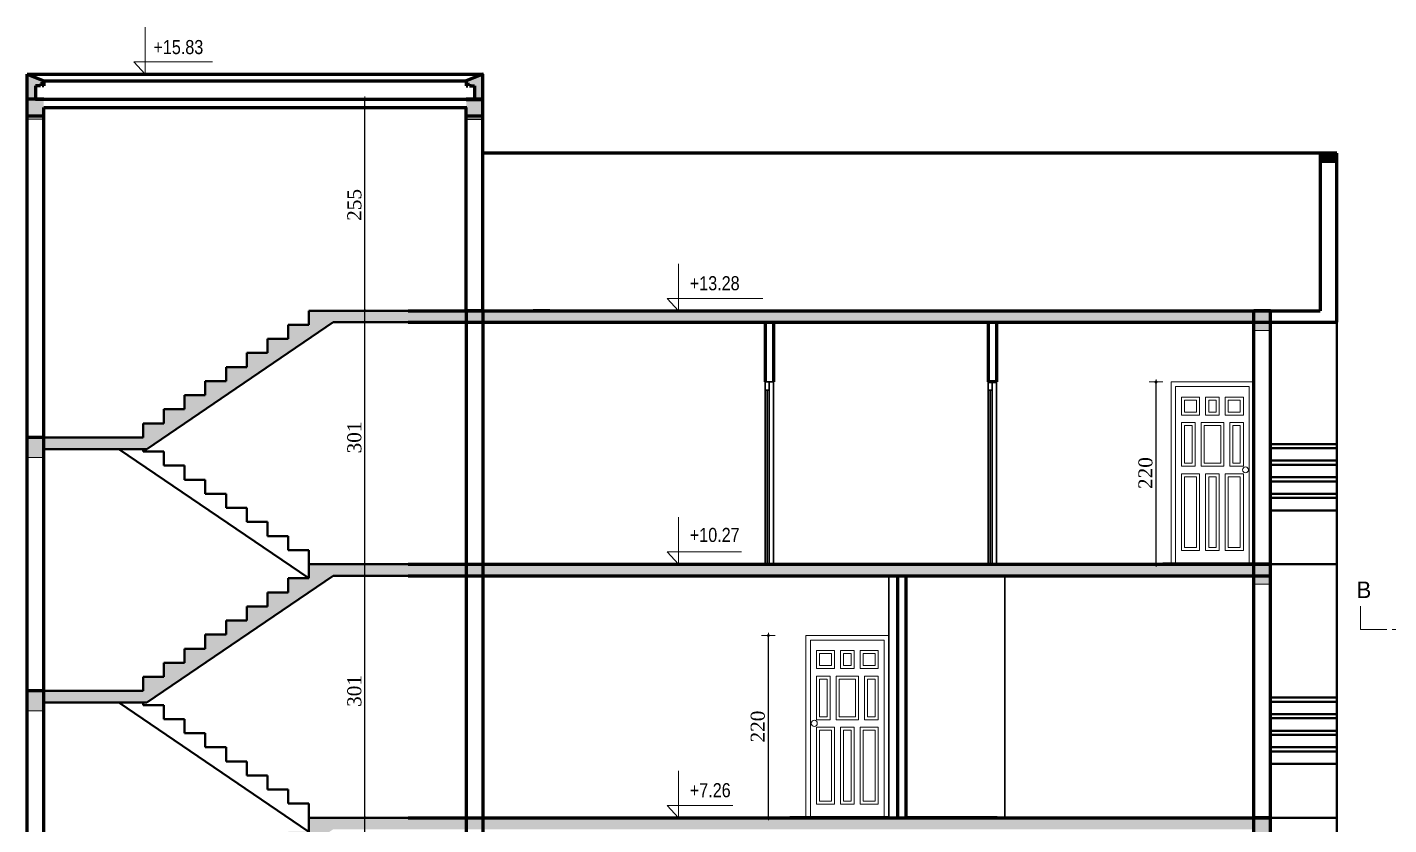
# Model space of a CAD drawing. Header units: millimetres. Extents: x -4146 to 23, y -2153 to 7365.
# Drawn here: x -2718 to -1074, y 4531 to 5494 of the extents above; entities that cross this region are included whole.
import ezdxf

# ---------------------------------------------------------------- set-up
doc = ezdxf.new("R2010")
doc.units = ezdxf.units.MM
doc.linetypes.add('AXES', pattern=[50.8, 31.75, -6.35, 6.35, -6.35])
for name, color, linetype, lineweight in [('.. menuiserie', 40, 'Continuous', 20), ('Cotation', 242, 'Continuous', 20), ('ecriture', 122, 'Continuous', 40), ('ESC', 111, 'Continuous', 40), ('fin', 73, 'Continuous', 20), ('HA', 8, 'Continuous', 20), ('minuiserue', 3, 'Continuous', 30), ('MUR', 6, 'Continuous', 60)]:
    doc.layers.add(name, color=color, linetype=linetype, lineweight=lineweight)
doc.styles.add('cotation', font='times.ttf', dxfattribs={"height": 17})
doc.styles.add('Technic', font='ARIALN.TTF', dxfattribs={"height": 17})
doc.dimstyles.new('ech-100', dxfattribs={"dimtxt": 17, "dimasz": 0.02, "dimexe": 1.25, "dimexo": 0.625, "dimgap": 4, "dimtad": 1, "dimdec": 0, "dimtxsty": 'cotation', "dimblk": 'cotation', "dimcen": 2, "dimse1": 1, "dimse2": 1, "dimadec": 0, "dimazin": 0, "dimtfac": 1, "dimtdec": 0, "dimtix": 1, "dimtmove": 0, "dimatfit": 3, "dimldrblk": 'cotation', "dimfxl": 1.25, "dimtolj": 1, "dimarcsym": 0})

# ---------------------------------------------------------------- blocks, each defined once
blk = doc.blocks.new('P100X220')
for p, q in [((0, 220), (100, 220)), ((0, 220), (0, 0)), ((0, 0), (0, 220)), ((5.5, 214.5), (94.5, 214.5)), ((5.5, 0), (5.5, 214.5)), ((94.5, 214.5), (94.5, 0)), ((100, 220), (100, 0)), ((100, 220), (100, 0)), ((0, 0), (100, 0))]:
    blk.add_line(p, q)
for points in [[(12.7, 201.8), (34.5, 201.8), (34.5, 180), (12.7, 180)], [(16.4, 198.2), (30.9, 198.2), (30.9, 183.6), (16.4, 183.6)], [(41.8, 201.8), (58.2, 201.8), (58.2, 180), (41.8, 180)], [(45.5, 198.2), (54.5, 198.2), (54.5, 183.6), (45.5, 183.6)], [(65.5, 201.8), (87.3, 201.8), (87.3, 180), (65.5, 180)], [(69.1, 198.2), (83.6, 198.2), (83.6, 183.6), (69.1, 183.6)], [(12.7, 170.9), (29.1, 170.9), (29.1, 118.2), (12.7, 118.2)], [(16.4, 167.3), (25.5, 167.3), (25.5, 121.8), (16.4, 121.8)], [(36.4, 170.9), (63.6, 170.9), (63.6, 118.2), (36.4, 118.2)], [(40, 167.3), (60, 167.3), (60, 121.8), (40, 121.8)], [(70.9, 170.9), (87.3, 170.9), (87.3, 118.2), (70.9, 118.2)], [(74.5, 167.3), (83.6, 167.3), (83.6, 121.8), (74.5, 121.8)], [(12.7, 109.1), (34.5, 109.1), (34.5, 16.4), (12.7, 16.4)], [(16.4, 105.5), (30.9, 105.5), (30.9, 20), (16.4, 20)], [(41.8, 109.1), (58.2, 109.1), (58.2, 16.4), (41.8, 16.4)], [(45.5, 105.5), (54.5, 105.5), (54.5, 20), (45.5, 20)], [(65.5, 109.1), (87.3, 109.1), (87.3, 16.4), (65.5, 16.4)], [(69.1, 105.5), (83.6, 105.5), (83.6, 20), (69.1, 20)]]:
    blk.add_lwpolyline(points, close=True)
blk.add_circle((10.1, 113.9), 3.64)
blk = doc.blocks.new('cotation')
at = {"layer": 'Cotation'}
h = blk.add_hatch(color=256, dxfattribs=at)
h.paths.add_polyline_path([(57.15, 0), (62.15, 0, 0.41421356), (0, 62.15), (0, 57.15, -0.41421356)])
h.paths.add_polyline_path([(0, -57.15), (0, -62.15, 0.41421356), (62.15, 0), (57.15, 0, -0.41421356)])
h.paths.add_polyline_path([(0, -62.15), (0, -57.15, -0.41421356), (-57.15, 0), (-62.15, 0, 0.41421356)])
h.paths.add_polyline_path([(0, 57.15), (0, 62.15, 0.41421356), (-62.15, 0), (-57.15, 0, -0.41421356)])
for p, q in [((-152.4, 0), (152.4, 0)), ((0, 406.4), (0, -406.4))]:
    blk.add_line(p, q, dxfattribs=at)
for radius, start, end in [(62.15, 0, 180), (62.15, 180, 0), (57.15, 0, 180), (57.15, 180, 0)]:
    blk.add_arc((0, 0), radius, start, end, dxfattribs=at)
blk = doc.blocks.new('*D312')
at = {"layer": 'Defpoints', "color": 0}
for p in [(-2310.4, 4539.6), (-2310.4, 4539.6), (-2313.1, 4238.8)]:
    blk.add_point(p, dxfattribs=at)
at = {"layer": 'HA', "color": 0, "lineweight": -2}
blk.add_line((-2310.4, 4238.9), (-2310.4, 4539.6), dxfattribs=at)
at = {"layer": 'HA', "color": 0, "lineweight": -2, "xscale": 0.02, "yscale": 0.02, "zscale": 0.02}
for p, rotation in [((-2310.4, 4539.6), 90), ((-2310.4, 4238.8), 270)]:
    blk.add_blockref('cotation', p, dxfattribs=dict(at, rotation=rotation))
at = {"layer": 'HA', "color": 0, "insert": (-2323.1, 4389.2), "char_height": 17, "attachment_point": 5, "rotation": 90, "style": 'cotation'}
blk.add_mtext('\\A1;301', dxfattribs=at)
blk = doc.blocks.new('*D314')
at = {"layer": 'Defpoints', "color": 0}
for p in [(-2311.7, 4845.6), (-2310.4, 4845.6), (-2311.7, 4539.6)]:
    blk.add_point(p, dxfattribs=at)
at = {"layer": 'HA', "color": 0, "lineweight": -2}
blk.add_line((-2310.4, 4539.7), (-2310.4, 4845.6), dxfattribs=at)
at = {"layer": 'HA', "color": 0, "lineweight": -2, "xscale": 0.02, "yscale": 0.02, "zscale": 0.02}
for p, rotation in [((-2310.4, 4845.6), 90), ((-2310.4, 4539.6), 270)]:
    blk.add_blockref('cotation', p, dxfattribs=dict(at, rotation=rotation))
at = {"layer": 'HA', "color": 0, "insert": (-2323.1, 4692.6), "char_height": 17, "attachment_point": 5, "rotation": 90, "style": 'cotation'}
blk.add_mtext('\\A1;301', dxfattribs=at)
blk = doc.blocks.new('*D315')
at = {"layer": 'Defpoints', "color": 0}
for p in [(-2310.4, 5151.6), (-2310.4, 5151.6), (-2311.7, 4845.6)]:
    blk.add_point(p, dxfattribs=at)
at = {"layer": 'HA', "color": 0, "lineweight": -2}
blk.add_line((-2310.4, 4845.7), (-2310.4, 5151.6), dxfattribs=at)
at = {"layer": 'HA', "color": 0, "lineweight": -2, "xscale": 0.02, "yscale": 0.02, "zscale": 0.02}
for p, rotation in [((-2310.4, 5151.6), 90), ((-2310.4, 4845.6), 270)]:
    blk.add_blockref('cotation', p, dxfattribs=dict(at, rotation=rotation))
at = {"layer": 'HA', "color": 0, "insert": (-2323.1, 4998.6), "char_height": 17, "attachment_point": 5, "rotation": 90, "style": 'cotation'}
blk.add_mtext('\\A1;301', dxfattribs=at)
blk = doc.blocks.new('*D316')
at = {"layer": 'Defpoints', "color": 0}
for p in [(-2310.4, 5407), (-2258.1, 5407), (-2258.1, 5151.6)]:
    blk.add_point(p, dxfattribs=at)
at = {"layer": 'HA', "color": 0, "lineweight": -2}
blk.add_line((-2310.4, 5151.6), (-2310.4, 5407), dxfattribs=at)
at = {"layer": 'HA', "color": 0, "lineweight": -2, "xscale": 0.02, "yscale": 0.02, "zscale": 0.02}
for p, rotation in [((-2310.4, 5407), 90), ((-2310.4, 5151.6), 270)]:
    blk.add_blockref('cotation', p, dxfattribs=dict(at, rotation=rotation))
at = {"layer": 'HA', "color": 0, "insert": (-2323.1, 5279.3), "char_height": 17, "attachment_point": 5, "rotation": 90, "style": 'cotation'}
blk.add_mtext('\\A1;255', dxfattribs=at)
blk = doc.blocks.new('*D329')
at = {"layer": 'Defpoints', "color": 0}
for p in [(-1823.4, 4759.6), (-1796.7, 4759.6), (-1806.7, 4539.6)]:
    blk.add_point(p, dxfattribs=at)
at = {"layer": 'HA', "color": 0, "lineweight": -2}
blk.add_line((-1823.4, 4539.6), (-1823.4, 4759.6), dxfattribs=at)
at = {"layer": 'HA', "color": 0, "lineweight": -2, "xscale": 0.02, "yscale": 0.02, "zscale": 0.02}
for p, rotation in [((-1823.4, 4759.6), 90), ((-1823.4, 4539.6), 270)]:
    blk.add_blockref('cotation', p, dxfattribs=dict(at, rotation=rotation))
at = {"layer": 'HA', "color": 0, "insert": (-1836.1, 4649.6), "char_height": 17, "attachment_point": 5, "rotation": 90, "style": 'cotation'}
blk.add_mtext('\\A1;220', dxfattribs=at)
blk = doc.blocks.new('*D330')
at = {"layer": 'Defpoints', "color": 0}
for p in [(-1355.4, 5065.6), (-1328.7, 5065.6), (-1338.7, 4845.6)]:
    blk.add_point(p, dxfattribs=at)
at = {"layer": 'HA', "color": 0, "lineweight": -2}
blk.add_line((-1355.4, 4845.6), (-1355.4, 5065.6), dxfattribs=at)
at = {"layer": 'HA', "color": 0, "lineweight": -2, "xscale": 0.02, "yscale": 0.02, "zscale": 0.02}
for p, rotation in [((-1355.4, 5065.6), 90), ((-1355.4, 4845.6), 270)]:
    blk.add_blockref('cotation', p, dxfattribs=dict(at, rotation=rotation))
at = {"layer": 'HA', "color": 0, "insert": (-1368.1, 4955.6), "char_height": 17, "attachment_point": 5, "rotation": 90, "style": 'cotation'}
blk.add_mtext('\\A1;220', dxfattribs=at)

msp = doc.modelspace()

# ---------------------------------------------------------------- hatches: boundary and pattern name
at = {"layer": 'HA'}
h = msp.add_hatch(color=256, dxfattribs=at)
h.paths.add_polyline_path([(-2708.054, 5423.216), (-2702.171, 5423.215), (-2702.17, 5425.371), (-2700.2, 5425.371), (-2700.2, 5423.215), (-2698.054, 5423.215), (-2698.054, 5429.028), (-2718.054, 5437.014), (-2718.054, 5407.014), (-2708.054, 5407.014)])
h.paths.add_polyline_path([(-2168.05, 5437.014), (-2188.05, 5429.028), (-2188.05, 5423.215), (-2186.05, 5423.215), (-2186.05, 5425.215), (-2184.05, 5425.215), (-2184.05, 5423.215), (-2178.05, 5423.215), (-2178.05, 5407.014), (-2168.05, 5407.014)])
for points in [[(-2698.054, 5393.014), (-2698.054, 5407.014), (-2718.054, 5407.014), (-2718.054, 5383.014), (-2698.054, 5383.014)], [(-2168.05, 5393.014), (-2168.05, 5407.014), (-2188.05, 5407.014), (-2188.05, 5383.014), (-2168.05, 5383.014)], [(-2168.05, 5392.244), (-2168.05, 5406.244), (-2188.05, 5406.244), (-2188.05, 5382.244), (-2168.05, 5382.244)], [(-2168.05, 5392.244), (-2168.05, 5406.244), (-2188.05, 5406.244), (-2188.05, 5382.244), (-2168.05, 5382.244)], [(-1217.29, 5137.614), (-1217.29, 5151.614), (-1237.29, 5151.614), (-1237.29, 5127.614), (-1217.29, 5127.614)], [(-2698.054, 4984.614), (-2698.054, 4998.614), (-2718.054, 4998.614), (-2718.054, 4974.614), (-2698.054, 4974.614)], [(-1217.29, 4831.614), (-1217.29, 4845.614), (-1237.29, 4845.614), (-1237.29, 4821.614), (-1217.29, 4821.614)], [(-2698.054, 4678.614), (-2698.054, 4692.614), (-2718.054, 4692.614), (-2718.054, 4668.614), (-2698.054, 4668.614)], [(-1217.29, 4525.614), (-1217.29, 4539.614), (-1237.29, 4539.614), (-1237.29, 4515.614), (-1217.29, 4515.614)]]:
    msp.add_hatch(color=256, dxfattribs=at).paths.add_polyline_path(points)
at = {"layer": 'MUR'}
msp.add_hatch(color=256, dxfattribs=at).paths.add_polyline_path([(-1137.292, 5341.614), (-1157.292, 5341.614), (-1157.292, 5331.614), (-1137.292, 5331.614)])
h = msp.add_hatch(color=256, dxfattribs=at)
h.paths.add_polyline_path([(-1678.054, 4238.814), (-2168.05, 4238.814), (-2168.05, 4224.814), (-1678.054, 4224.814)])
h.paths.add_polyline_path([(-1658.054, 4238.814), (-1678.054, 4238.814), (-1678.054, 4224.814), (-1658.054, 4224.814)])
h.paths.add_polyline_path([(-1237.292, 4238.814), (-1357.292, 4238.814), (-1658.054, 4238.814), (-1658.054, 4224.814), (-1237.292, 4224.814), (-1237.292, 4228.814)])
h.paths.add_polyline_path([(-2348.745, 4525.614), (-2258.054, 4525.614), (-2188.05, 4525.614), (-2188.05, 4539.614), (-2258.054, 4539.614), (-2378.054, 4539.614), (-2378.054, 4522.614), (-2403.054, 4522.614), (-2403.054, 4505.614), (-2428.054, 4505.614), (-2428.054, 4488.614), (-2453.054, 4488.614), (-2453.054, 4471.614), (-2478.054, 4471.614), (-2478.054, 4454.614), (-2503.054, 4454.614), (-2503.054, 4437.614), (-2528.054, 4437.614), (-2528.054, 4420.614), (-2553.054, 4420.614), (-2553.054, 4403.614), (-2578.054, 4403.614), (-2578.054, 4386.614), (-2698.054, 4386.614), (-2698.054, 4372.614), (-2573.745, 4372.614)])
h.paths.add_polyline_path([(-2168.05, 4539.614), (-2188.05, 4539.614), (-2188.05, 4525.614), (-2168.05, 4525.614)])
h.paths.add_polyline_path([(-1237.292, 4539.614), (-2168.05, 4539.614), (-2168.05, 4525.614), (-1237.292, 4525.614)])
h.paths.add_polyline_path([(-1217.29, 4539.614), (-1237.292, 4539.614), (-1237.292, 4525.614), (-1217.29, 4525.614)])
h.paths.add_polyline_path([(-2348.745, 4831.614), (-2258.054, 4831.614), (-2188.05, 4831.614), (-2188.05, 4845.614), (-2258.054, 4845.614), (-2378.054, 4845.614), (-2378.054, 4828.614), (-2403.054, 4828.614), (-2403.054, 4811.614), (-2428.054, 4811.614), (-2428.054, 4794.614), (-2453.054, 4794.614), (-2453.054, 4777.614), (-2478.054, 4777.614), (-2478.054, 4760.614), (-2503.054, 4760.614), (-2503.054, 4743.614), (-2528.054, 4743.614), (-2528.054, 4726.614), (-2553.054, 4726.614), (-2553.054, 4709.614), (-2578.054, 4709.614), (-2578.054, 4692.614), (-2698.054, 4692.614), (-2698.054, 4678.614), (-2573.745, 4678.614)])
h.paths.add_polyline_path([(-1237.292, 4845.614), (-1347.29, 4845.614), (-2168.05, 4845.614), (-2168.05, 4831.614), (-1537.29, 4831.614), (-1237.292, 4831.614)])
h.paths.add_polyline_path([(-2168.05, 4845.614), (-2188.05, 4845.614), (-2188.05, 4831.614), (-2168.05, 4831.614)])
h.paths.add_polyline_path([(-1217.29, 4845.614), (-1237.292, 4845.614), (-1237.292, 4831.614), (-1217.29, 4831.614)])
h.paths.add_polyline_path([(-2348.745, 5137.614), (-2258.054, 5137.614), (-2188.05, 5137.614), (-2188.05, 5151.614), (-2258.054, 5151.614), (-2378.054, 5151.614), (-2378.054, 5134.614), (-2403.054, 5134.614), (-2403.054, 5117.614), (-2428.054, 5117.614), (-2428.054, 5100.614), (-2453.054, 5100.614), (-2453.054, 5083.614), (-2478.054, 5083.614), (-2478.054, 5066.614), (-2503.054, 5066.614), (-2503.054, 5049.614), (-2528.054, 5049.614), (-2528.054, 5032.614), (-2553.054, 5032.614), (-2553.054, 5015.614), (-2578.054, 5015.614), (-2578.054, 4998.614), (-2698.054, 4998.614), (-2698.054, 4984.614), (-2573.745, 4984.614)])
h.paths.add_polyline_path([(-2168.05, 5151.614), (-2188.05, 5151.614), (-2188.05, 5137.614), (-2168.05, 5137.614)])
h.paths.add_polyline_path([(-1237.292, 5151.614), (-2168.05, 5151.614), (-2168.05, 5137.614), (-1237.292, 5137.614)])
h.paths.add_polyline_path([(-1217.29, 5151.614), (-1237.292, 5151.614), (-1237.292, 5137.614), (-1217.29, 5137.614)])

# ---------------------------------------------------------------- linework, layer by layer
at = {"layer": 'ESC'}
for p, q in [((-2378.054, 5134.614), (-2378.054, 5151.614)), ((-2378.054, 5151.614), (-2258.054, 5151.614)), ((-2573.745, 4984.614), (-2348.745, 5137.614)), ((-2403.054, 5117.614), (-2403.054, 5134.614)), ((-2403.054, 5134.614), (-2378.054, 5134.614)), ((-2348.745, 5137.614), (-2258.054, 5137.614)), ((-1137.292, 4213.798), (-1137.292, 5137.614)), ((-2428.054, 5100.614), (-2428.054, 5117.614)), ((-2428.054, 5117.614), (-2403.054, 5117.614)), ((-2453.054, 5083.614), (-2453.054, 5100.614)), ((-2453.054, 5100.614), (-2428.054, 5100.614)), ((-2478.054, 5066.614), (-2478.054, 5083.614)), ((-2478.054, 5083.614), (-2453.054, 5083.614)), ((-2503.054, 5049.614), (-2503.054, 5066.614)), ((-2503.054, 5066.614), (-2478.054, 5066.614)), ((-2528.054, 5032.614), (-2528.054, 5049.614)), ((-2528.054, 5049.614), (-2503.054, 5049.614)), ((-2553.054, 5015.614), (-2553.054, 5032.614)), ((-2553.054, 5032.614), (-2528.054, 5032.614)), ((-2578.054, 4998.614), (-2578.054, 5015.614)), ((-2578.054, 5015.614), (-2553.054, 5015.614)), ((-2578.054, 4998.614), (-2698.054, 4998.614)), ((-2573.745, 4984.614), (-2698.054, 4984.614)), ((-1217.29, 4985.614), (-1217.29, 4990.614)), ((-1217.29, 4990.614), (-1137.29, 4990.614)), ((-1217.29, 4990.614), (-1137.29, 4990.614)), ((-1217.29, 4985.614), (-1137.29, 4985.614)), ((-1137.29, 4990.614), (-1137.29, 4985.614)), ((-1217.29, 4965.614), (-1217.29, 4970.614)), ((-1217.29, 4970.614), (-1137.29, 4970.614)), ((-1217.29, 4965.614), (-1137.29, 4965.614)), ((-1137.29, 4970.614), (-1137.29, 4965.614)), ((-1217.29, 4945.614), (-1217.29, 4950.614)), ((-1217.29, 4950.614), (-1137.29, 4950.614)), ((-1137.29, 4950.614), (-1137.29, 4945.614)), ((-1217.29, 4945.614), (-1137.29, 4945.614)), ((-1217.29, 4925.614), (-1217.29, 4930.614)), ((-1217.29, 4930.614), (-1137.29, 4930.614)), ((-1217.29, 4925.614), (-1137.29, 4925.614)), ((-1137.29, 4930.614), (-1137.29, 4925.614)), ((-1217.29, 4845.614), (-1217.29, 4910.614)), ((-1217.29, 4910.614), (-1137.29, 4910.614)), ((-1137.29, 4910.614), (-1137.29, 4845.614)), ((-2378.054, 4828.614), (-2378.054, 4845.614)), ((-2378.054, 4845.614), (-2258.054, 4845.614)), ((-1137.29, 4845.614), (-1217.29, 4845.614)), ((-1182.723, 4845.614), (-1137.29, 4845.614)), ((-2573.745, 4678.614), (-2348.745, 4831.614)), ((-2403.054, 4811.614), (-2403.054, 4828.614)), ((-2403.054, 4828.614), (-2378.054, 4828.614)), ((-2258.054, 4831.614), (-2348.745, 4831.614)), ((-2428.054, 4794.614), (-2428.054, 4811.614)), ((-2428.054, 4811.614), (-2403.054, 4811.614)), ((-2453.054, 4777.614), (-2453.054, 4794.614)), ((-2453.054, 4794.614), (-2428.054, 4794.614)), ((-2478.054, 4760.614), (-2478.054, 4777.614)), ((-2478.054, 4777.614), (-2453.054, 4777.614)), ((-2503.054, 4743.614), (-2503.054, 4760.614)), ((-2503.054, 4760.614), (-2478.054, 4760.614)), ((-2528.054, 4726.614), (-2528.054, 4743.614)), ((-2528.054, 4743.614), (-2503.054, 4743.614)), ((-2553.054, 4709.614), (-2553.054, 4726.614)), ((-2553.054, 4726.614), (-2528.054, 4726.614)), ((-2578.054, 4692.614), (-2578.054, 4709.614)), ((-2578.054, 4709.614), (-2553.054, 4709.614)), ((-2578.054, 4692.614), (-2698.054, 4692.614)), ((-1217.29, 4679.614), (-1217.29, 4684.614)), ((-1217.29, 4684.614), (-1137.29, 4684.614)), ((-1217.29, 4684.614), (-1137.29, 4684.614)), ((-1137.29, 4684.614), (-1137.29, 4679.614)), ((-2573.745, 4678.614), (-2698.054, 4678.614)), ((-1217.29, 4679.614), (-1137.29, 4679.614)), ((-1217.29, 4659.614), (-1217.29, 4664.614)), ((-1217.29, 4664.614), (-1137.29, 4664.614)), ((-1217.29, 4659.614), (-1137.29, 4659.614)), ((-1137.29, 4664.614), (-1137.29, 4659.614)), ((-1217.29, 4639.614), (-1217.29, 4644.614)), ((-1217.29, 4644.614), (-1137.29, 4644.614)), ((-1217.29, 4639.614), (-1137.29, 4639.614)), ((-1137.29, 4644.614), (-1137.29, 4639.614)), ((-1217.29, 4619.614), (-1217.29, 4624.614)), ((-1217.29, 4624.614), (-1137.29, 4624.614)), ((-1217.29, 4619.614), (-1137.29, 4619.614)), ((-1137.29, 4624.614), (-1137.29, 4619.614)), ((-1217.29, 4539.614), (-1217.29, 4604.614)), ((-1217.29, 4604.614), (-1137.29, 4604.614)), ((-1137.29, 4604.614), (-1137.29, 4539.614)), ((-2378.054, 4522.614), (-2378.054, 4539.614)), ((-2378.054, 4539.614), (-2258.054, 4539.614)), ((-1137.29, 4539.614), (-1217.29, 4539.614)), ((-1182.723, 4539.614), (-1137.29, 4539.614))]:
    msp.add_line(p, q, dxfattribs=at)
at = {"layer": 'ESC', "ltscale": 5}
for p, q in [((-2378.054, 4828.684), (-2607.363, 4984.614)), ((-2578.054, 4981.614), (-2578.054, 4984.614)), ((-2553.054, 4981.614), (-2578.054, 4981.614)), ((-2553.054, 4964.614), (-2553.054, 4981.614)), ((-2528.054, 4964.614), (-2553.054, 4964.614)), ((-2528.054, 4947.614), (-2528.054, 4964.614)), ((-2503.054, 4947.614), (-2528.054, 4947.614)), ((-2503.054, 4930.614), (-2503.054, 4947.614)), ((-2478.054, 4930.614), (-2503.054, 4930.614)), ((-2478.054, 4913.614), (-2478.054, 4930.614)), ((-2453.054, 4913.614), (-2478.054, 4913.614)), ((-2453.054, 4896.614), (-2453.054, 4913.614)), ((-2428.054, 4896.614), (-2453.054, 4896.614)), ((-2428.054, 4879.614), (-2428.054, 4896.614)), ((-2403.054, 4879.614), (-2428.054, 4879.614)), ((-2403.054, 4862.614), (-2403.054, 4879.614)), ((-2378.054, 4862.614), (-2403.054, 4862.614)), ((-2378.054, 4845.614), (-2378.054, 4862.614)), ((-2378.054, 4522.684), (-2607.363, 4678.614)), ((-2578.054, 4675.614), (-2578.054, 4678.614)), ((-2553.054, 4675.614), (-2578.054, 4675.614)), ((-2553.054, 4658.614), (-2553.054, 4675.614)), ((-2528.054, 4658.614), (-2553.054, 4658.614)), ((-2528.054, 4641.614), (-2528.054, 4658.614)), ((-2503.054, 4641.614), (-2528.054, 4641.614)), ((-2503.054, 4624.614), (-2503.054, 4641.614)), ((-2478.054, 4624.614), (-2503.054, 4624.614)), ((-2478.054, 4607.614), (-2478.054, 4624.614)), ((-2453.054, 4607.614), (-2478.054, 4607.614)), ((-2453.054, 4590.614), (-2453.054, 4607.614)), ((-2428.054, 4590.614), (-2453.054, 4590.614)), ((-2428.054, 4573.614), (-2428.054, 4590.614)), ((-2403.054, 4573.614), (-2428.054, 4573.614)), ((-2403.054, 4556.614), (-2403.054, 4573.614)), ((-2378.054, 4556.614), (-2403.054, 4556.614)), ((-2378.054, 4539.614), (-2378.054, 4556.614))]:
    msp.add_line(p, q, dxfattribs=at)
at = {"layer": 'fin', "linetype": 'AXES'}
for q in [(-1108.652, 4794.763), (-641.679, 4766.619)]:
    msp.add_line((-1108.407, 4766.619), q, dxfattribs=at)
at = {"layer": 'HA'}
for p, q in [((-2575.7, 5493.789), (-2575.7, 5437.014)), ((-2575.7, 5437.014), (-2589.258, 5451.853)), ((-2589.258, 5451.853), (-2539.548, 5451.853)), ((-2539.548, 5451.853), (-2494.459, 5451.853)), ((-2698.054, 5383.014), (-2718.054, 5383.014)), ((-2168.05, 5383.014), (-2188.05, 5383.014)), ((-2168.05, 5382.244), (-2188.05, 5382.244)), ((-2168.05, 5382.244), (-2188.05, 5382.244)), ((-1931.955, 5208.389), (-1931.955, 5151.614)), ((-1931.955, 5151.614), (-1945.513, 5166.453)), ((-1945.513, 5166.453), (-1895.803, 5166.453)), ((-1895.803, 5166.453), (-1829.892, 5166.453)), ((-1217.29, 5127.614), (-1237.29, 5127.614)), ((-2698.054, 4974.614), (-2718.054, 4974.614)), ((-1931.955, 4902.389), (-1931.955, 4845.614)), ((-1931.955, 4845.614), (-1945.513, 4860.453)), ((-1945.513, 4860.453), (-1895.803, 4860.453)), ((-1895.803, 4860.453), (-1855.77, 4860.453)), ((-1217.29, 4821.614), (-1237.29, 4821.614)), ((-2698.054, 4668.614), (-2718.054, 4668.614)), ((-1931.955, 4596.389), (-1931.955, 4539.614)), ((-1931.955, 4539.614), (-1945.513, 4554.453)), ((-1945.513, 4554.453), (-1895.803, 4554.453)), ((-1895.803, 4554.453), (-1866.079, 4554.453))]:
    msp.add_line(p, q, dxfattribs=at)
at = {"layer": 'minuiserue'}
for p, q in [((-1817.29, 5065.614), (-1827.29, 5065.614)), ((-1827.29, 5065.614), (-1827.29, 4845.614)), ((-1827.29, 5065.614), (-1827.29, 4845.614)), ((-1827.29, 5065.614), (-1827.29, 4845.614)), ((-1822.29, 5065.614), (-1822.29, 4845.614)), ((-1822.29, 5065.614), (-1822.29, 5055.614)), ((-1817.29, 5065.614), (-1817.29, 4845.614)), ((-1817.29, 5065.614), (-1817.29, 4845.614)), ((-1817.29, 4845.614), (-1817.29, 5065.614)), ((-1558.054, 5065.614), (-1558.054, 4845.614)), ((-1558.054, 5065.614), (-1548.054, 5065.614)), ((-1548.054, 5065.614), (-1558.054, 5065.614)), ((-1558.054, 5065.614), (-1558.054, 4845.614)), ((-1558.054, 5065.614), (-1548.054, 5065.614)), ((-1558.054, 5065.614), (-1548.054, 5065.614)), ((-1553.054, 5065.614), (-1553.054, 4845.614)), ((-1553.054, 5065.614), (-1553.054, 5055.614)), ((-1548.054, 5065.614), (-1548.054, 4845.614)), ((-1548.054, 4845.614), (-1548.054, 5065.614)), ((-1822.29, 5055.614), (-1827.29, 5055.614)), ((-1824.79, 5055.614), (-1824.79, 4845.614)), ((-1553.054, 5055.614), (-1558.054, 5055.614)), ((-1555.554, 5055.614), (-1555.554, 4845.614)), ((-1678.054, 4831.614), (-1678.054, 4539.614)), ((-1538.054, 4831.614), (-1538.054, 4539.614)), ((-1678.054, 4759.614), (-1678.054, 4749.614)), ((-1538.054, 4759.614), (-1538.054, 4749.614)), ((-1678.054, 4749.614), (-1678.054, 4539.614)), ((-1538.054, 4749.614), (-1538.054, 4539.614))]:
    msp.add_line(p, q, dxfattribs=at)
at = {"layer": 'MUR', "ltscale": 5}
for p, q in [((-2718.054, 3814.214), (-2718.054, 5437.014)), ((-2718.054, 5437.014), (-2433.347, 5437.014)), ((-2698.054, 3849.214), (-2698.054, 5397.014))]:
    msp.add_line(p, q, dxfattribs=at)
at = {"layer": 'MUR'}
for p, q in [((-2718.054, 5437.014), (-2698.054, 5429.028)), ((-2702.17, 5425.371), (-2702.171, 5423.215)), ((-2700.2, 5425.371), (-2702.17, 5425.371)), ((-2700.2, 5423.215), (-2700.2, 5425.371)), ((-2698.054, 5429.028), (-2698.054, 5423.215)), ((-2698.054, 5429.028), (-2187.29, 5429.028)), ((-2433.347, 5437.014), (-2167.29, 5437.014)), ((-2168.05, 5437.014), (-2188.05, 5429.028)), ((-2188.05, 5429.028), (-2188.05, 5423.215)), ((-2186.05, 5423.215), (-2186.05, 5425.215)), ((-2186.05, 5425.215), (-2184.05, 5425.215)), ((-2184.05, 5425.215), (-2184.05, 5423.215)), ((-2168.05, 5397.014), (-2168.05, 5437.014)), ((-2708.054, 5423.216), (-2708.054, 5407.014)), ((-2702.171, 5423.215), (-2708.054, 5423.216)), ((-2698.054, 5423.215), (-2700.2, 5423.215)), ((-2188.05, 5423.215), (-2186.05, 5423.215)), ((-2184.05, 5423.215), (-2178.05, 5423.215)), ((-2184.05, 5423.215), (-2178.05, 5423.215)), ((-2184.05, 5423.215), (-2178.05, 5423.215)), ((-2178.05, 5423.215), (-2178.05, 5407.014)), ((-2698.054, 5407.014), (-2718.054, 5407.014)), ((-2708.054, 5407.014), (-2433.347, 5407.014)), ((-2698.054, 5397.014), (-2433.347, 5397.014)), ((-2433.347, 5407.014), (-2177.29, 5407.014)), ((-2433.347, 5397.014), (-2187.29, 5397.014)), ((-2168.05, 5407.014), (-2188.05, 5407.014)), ((-2168.05, 5406.244), (-2188.05, 5406.244)), ((-2168.05, 5406.244), (-2188.05, 5406.244)), ((-2188.05, 5151.614), (-2188.05, 5397.014)), ((-2168.05, 5151.614), (-2168.05, 5397.014)), ((-2718.054, 5387.014), (-2698.054, 5387.014)), ((-2188.05, 5387.014), (-2168.05, 5387.014)), ((-1137.292, 5341.614), (-2168.05, 5341.614)), ((-1217.29, 5341.614), (-1237.29, 5341.614)), ((-1157.292, 5341.614), (-1157.293, 5151.614)), ((-1137.292, 5331.614), (-1157.292, 5331.614)), ((-1137.292, 5151.614), (-1137.292, 5341.614)), ((-1137.292, 5137.614), (-1137.292, 5341.614)), ((-2258.054, 5151.614), (-1157.293, 5151.614)), ((-2188.05, 5151.614), (-2188.05, 4224.814)), ((-2168.05, 5151.614), (-2188.05, 5151.614)), ((-2168.05, 5151.614), (-2168.05, 4238.814)), ((-2087.3, 5151.614), (-2107.3, 5151.614)), ((-1237.292, 4831.614), (-1237.292, 5151.614)), ((-1217.29, 5151.614), (-1237.29, 5151.614)), ((-1217.29, 4845.614), (-1217.29, 5151.614)), ((-2258.054, 5137.614), (-1137.292, 5137.614)), ((-1827.29, 5137.614), (-1827.29, 5065.614)), ((-1817.29, 5137.614), (-1817.29, 5065.614)), ((-1558.054, 5137.614), (-1558.054, 5065.614)), ((-1548.054, 5137.614), (-1548.054, 5065.614)), ((-1548.054, 5065.614), (-1558.054, 5065.614)), ((-2698.054, 4998.614), (-2718.054, 4998.614)), ((-2698.054, 4233.613), (-2698.054, 4998.614)), ((-1237.292, 4539.614), (-1237.292, 4945.614)), ((-2258.054, 4845.614), (-1217.29, 4845.614)), ((-1237.292, 4845.614), (-1347.29, 4845.614)), ((-1217.29, 4845.614), (-1237.292, 4845.614)), ((-1217.29, 4845.614), (-1237.29, 4845.614)), ((-1217.29, 4539.614), (-1217.29, 4845.614)), ((-2258.054, 4831.614), (-1537.29, 4831.614)), ((-1667.29, 4831.614), (-1667.29, 4539.614)), ((-1657.29, 4831.614), (-1657.29, 4539.614)), ((-1537.29, 4831.614), (-1217.29, 4831.614)), ((-2698.054, 4692.614), (-2718.054, 4692.614)), ((-2258.054, 4539.614), (-1217.29, 4539.614)), ((-1677.29, 4539.614), (-1797.29, 4539.614)), ((-1677.29, 4539.614), (-1797.29, 4539.614)), ((-1547.29, 4539.614), (-1657.29, 4539.614)), ((-1237.292, 4238.878), (-1237.292, 4539.614)), ((-1217.29, 4539.614), (-1237.29, 4539.614)), ((-1217.29, 4238.814), (-1217.29, 4539.614))]:
    msp.add_line(p, q, dxfattribs=at)

# ---------------------------------------------------------------- block references
at = {"layer": '.. menuiserie', "xscale": -1}
msp.add_blockref('P100X220', (-1237.292, 4845.614), dxfattribs=at)
at = {"layer": '.. menuiserie'}
msp.add_blockref('P100X220', (-1778.054, 4539.614), dxfattribs=at)

# ---------------------------------------------------------------- texts
at = {"layer": 'ecriture', "insert": (-1113.366, 4824.724), "char_height": 20, "attachment_point": 1}
msp.add_mtext_dynamic_manual_height_columns('B', width=194.01183, gutter_width=12.5, heights=[0], dxfattribs=at)
at = {"layer": 'HA', "char_height": 17, "attachment_point": 1, "style": 'Technic'}
for s, insert in [('+15.83', (-2565.672, 5478.346)), ('+13.28', (-1918.184, 5193.289)), ('+10.27', (-1918.169, 4889.458)), ('+7.26', (-1918.169, 4581.292))]:
    msp.add_mtext_dynamic_manual_height_columns(s, width=43.68538, gutter_width=12.5, heights=[0], dxfattribs=dict(at, insert=insert))

# ---------------------------------------------------------------- dimensions: what is measured, and where the dimension line sits
at = {"layer": 'HA'}
for base, p1, p2, picture, middle in [((-2310.429, 5407.014), (-2258.054, 5151.614), (-2258.054, 5407.014), '*D316', (-2323.077, 5279.314)), ((-1355.418, 5065.614), (-1338.714, 4845.614), (-1328.716, 5065.614), '*D330', (-1368.065, 4955.614)), ((-1823.448, 4759.614), (-1806.744, 4539.614), (-1796.745, 4759.614), '*D329', (-1836.095, 4649.614))]:
    dim = msp.add_linear_dim(base=base, p1=p1, p2=p2, angle=90, dimstyle='ech-100', dxfattribs=at)
    dim.commit()
    dim.dimension.update_dxf_attribs({"geometry": picture, "text_midpoint": middle})
dim = msp.add_linear_dim(base=(-2310.429, 5151.634), p1=(-2311.672, 4845.634), p2=(-2310.429, 5151.634), angle=90, text='301', dimstyle='ech-100', override={"dimtmove": 1}, dxfattribs=at)
dim.commit()
dim.dimension.update_dxf_attribs({"geometry": '*D315', "text_midpoint": (-2323.077, 4998.634)})
dim = msp.add_linear_dim(base=(-2310.429, 4845.634), p1=(-2311.672, 4539.634), p2=(-2311.672, 4845.634), angle=90, text='301', dimstyle='ech-100', dxfattribs=at)
dim.commit()
dim.dimension.update_dxf_attribs({"geometry": '*D314', "text_midpoint": (-2323.077, 4692.634)})
dim = msp.add_linear_dim(base=(-2310.429, 4539.634), p1=(-2313.058, 4238.834), p2=(-2310.429, 4539.634), angle=90, dimstyle='ech-100', override={"dimtmove": 1}, dxfattribs=at)
dim.commit()
dim.dimension.update_dxf_attribs({"geometry": '*D312', "text_midpoint": (-2323.077, 4389.234)})

doc.saveas('drawing.dxf')
